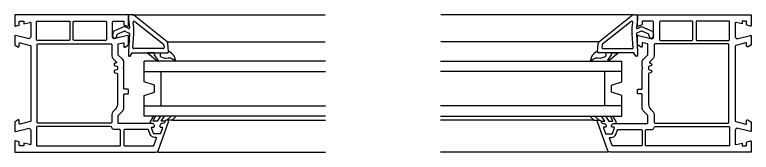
# Model space of a CAD drawing. Header units: inches. Extents: x 5 to 4439, y 354 to 1460.
# Drawn here: x 4118.6 to 4439.1, y 422.2 to 482.2 of the extents above; entities that cross this region are included whole.
import ezdxf

# ---------------------------------------------------------------- set-up
doc = ezdxf.new("R2010")
doc.units = ezdxf.units.IN
doc.header["$MEASUREMENT"] = 0
for name, color, linetype in [('FINE', 70, 'Continuous'), ('MED', 32, 'Continuous'), ('THIN', 151, 'Continuous')]:
    doc.layers.add(name, color=color, linetype=linetype)

# ---------------------------------------------------------------- blocks, each defined once
blk = doc.blocks.new('DHSF_L')
at = {"layer": 'FINE'}
for p, q in [((60.83, -16.6), (57.75, -16.6)), ((57.99, -16.71), (61.95, -20.15)), ((60.83, -17.4), (60.83, -16.6)), ((62.45, -19.82), (60.85, -17.52)), ((63.57, -18.31), (65.8, -19.04)), ((135.28, -20.25), (56.28, -20.25)), ((56.28, -29.25), (56.28, -20.25)), ((56.28, -24.75), (135.28, -24.75)), ((63.78, -39.75), (63.78, -24.75)), ((60.78, -30.75), (56.28, -29.25)), ((60.78, -33.75), (60.78, -30.75)), ((56.28, -35.25), (60.78, -33.75)), ((56.28, -44.25), (56.28, -35.25)), ((56.28, -39.75), (135.28, -39.75)), ((135.28, -44.25), (56.28, -44.25)), ((60.38, -44.25), (58.94, -46.5)), ((60.24, -46.45), (61.28, -44.25)), ((63.42, -44.25), (61.95, -46.45)), ((63.75, -46.37), (65.15, -44.25)), ((68.04, -44.25), (66.16, -46)), ((68.52, -46), (70.2, -44.25)), ((58.94, -46.5), (58.94, -47.5)), ((61.95, -46.45), (60.24, -46.45)), ((65.53, -46.45), (63.75, -46.37)), ((68.52, -46), (66.33, -46))]:
    blk.add_line(p, q, dxfattribs=at)
for centre, radius, start, end in [((57.75, -16.9), 0.3, 39.6841, 90), ((61.13, -17.4), 0.3, 180, 203.7027), ((63.73, -17.84), 0.5, 180, 251.939), ((66.8, -22.56), 3.66, 44.033, 105.7625), ((67.2, -16.59), 0.5, 24.7923, 90), ((65.23, -20.53), 4.81, 7.6137, 59.7044), ((62.18, -19.95), 0.3, 221.6319, 24.7995), ((69.7, -19.9), 0.3, 203.9829, 0.278)]:
    blk.add_arc(centre, radius, start, end, dxfattribs=at)
at = {"layer": 'MED'}
for p, q in [((51.15, 0), (135.07, 0)), ((66.29, -11.81), (135.07, -11.81)), ((68.52, -46), (135.28, -46)), ((62.28, -60), (135.28, -60))]:
    blk.add_line(p, q, dxfattribs=at)
blk.add_lwpolyline([(59.97, -47.5), (45.3, -47.5, -0.414214), (45, -47.2), (45, -44), (46.62, -42.38, 0.198912), (47.5, -40.26), (47.5, -34.8, -0.414214), (47.8, -34.5), (49.2, -34.5, 0.414214), (49.5, -34.2), (49.5, -32.8, 0.414214), (49.2, -32.5), (47.8, -32.5, -0.414214), (47.5, -32.2), (47.5, -23.55, -1), (47.5, -22.95), (47.5, -20.99, 0.220922), (46.62, -19.12), (45.09, -17.59, -0.198912), (45, -17.38), (45, -13.02, -0.339454), (45.22, -12.73), (47.12, -12.23, -0.493145), (47.5, -12.52), (47.5, -13.88, 0.57735), (47.95, -14.14), (49.1, -13.48, 0.267949), (49.5, -12.79), (49.5, -9.29, 0.493145), (49.12, -9), (43.76, -10.44, -0.493145), (42.5, -9.47), (42.5, -3.3, -0.414214), (43, -2.8), (47.35, -2.8, -0.414214), (47.5, -2.95), (47.5, -4.33, 0.339454), (47.72, -4.62), (49.12, -5, 0.493145), (49.5, -4.71), (49.5, -0.15, 0.414214), (49.35, 0), (0.3, 0, 0.414214), (0, -0.3), (0, -4.71, 0.493145), (0.38, -5), (1.78, -4.62, 0.339454), (2, -4.33), (2, -3.1, -0.414214), (2.3, -2.8), (3.7, -2.8, -0.414214), (4, -3.1), (4, -4.03), (6.62, -3.33, -0.493145), (7, -3.62), (7, -9.47, -0.493145), (5.74, -10.44), (0.38, -9, 0.493145), (0, -9.29), (0, -13.08, 0.267949), (0.15, -13.34), (1.3, -14), (1.7, -14, 0.414214), (2, -13.7), (2, -12.52, -0.493145), (2.38, -12.23), (6.78, -13.4, -0.339454), (7, -13.69), (7, -46.31, -0.339454), (6.78, -46.6), (2.38, -47.77, -0.493145), (2, -47.48), (2, -46.12, 0.57735), (1.55, -45.86), (0.15, -46.66, 0.267949), (0, -46.92), (0, -50.71, 0.493145), (0.38, -51), (5.74, -49.56, -0.493145), (7, -50.53), (7, -56.38, -0.493145), (6.62, -56.67), (4, -55.97), (4, -56.9, -0.414214), (3.7, -57.2), (2.3, -57.2, -0.414214), (2, -56.9), (2, -55.67, 0.339454), (1.78, -55.38), (0.38, -55, 0.493145), (0, -55.29), (0, -59.7, 0.414214), (0.3, -60), (61.42, -60, 0.315299), (62.36, -59.34), (66.97, -46.67, 0.520567), (66.5, -46), (65.97, -46, 0.315299), (65.5, -46.33), (65.31, -46.84, -0.315299), (64.37, -47.5), (63.97, -47.5, 0.414214), (63.17, -48.3), (63.17, -48.7, 0.414214), (63.47, -49), (64.1, -49, -0.520567), (64.38, -49.4), (63.51, -51.8, -0.315299), (63.23, -52), (60.72, -52, -0.315299), (60.44, -51.8), (59.56, -49.4, -0.520567), (59.84, -49), (60.47, -49, 0.414214), (60.77, -48.7), (60.77, -48.3, 0.414214), (59.97, -47.5)], format="xyb", dxfattribs=at)
at = {"layer": 'THIN'}
for p, q in [((51.15, 0), (49.8, 0)), ((49.5, -0.3), (49.5, -2)), ((49.5, -2), (49.98, -5.68)), ((66.29, -11.81), (51.77, -0.22)), ((52.31, -2.95), (64.77, -12.91)), ((47.82, -5.17), (43.11, -7.12)), ((49.56, -5.99), (47.82, -5.17)), ((51.8, -5.69), (51.5, -3.4)), ((51.8, -8.4), (51.8, -5.73)), ((42.81, -7.49), (42.53, -9)), ((44.5, -9.37), (44.62, -8.68)), ((44.92, -8.31), (47.56, -7.22)), ((47.97, -7.23), (49.83, -8.12)), ((50, -8.41), (49.5, -16.1)), ((51.43, -14.48), (51.8, -8.42)), ((66.97, -16.06), (66.66, -12.51)), ((64.51, -14.8), (51.73, -14.8)), ((64.96, -13.27), (65, -14.26)), ((49.5, -16.1), (49.5, -17.8)), ((49.8, -18.1), (50.2, -18.1)), ((50.2, -18.1), (51.07, -16.6)), ((51.07, -16.6), (66.47, -16.6)), ((63.23, -16.6), (63.23, -17.84)), ((67.2, -16.09), (66.97, -16.09))]:
    blk.add_line(p, q, dxfattribs=at)
for points in [[(9.5, -10.9), (9.5, -3.1, -0.414214), (9.8, -2.8), (23.7, -2.8, -0.414214), (24, -3.1), (24, -10.9, -0.414214), (23.7, -11.2), (9.8, -11.2, -0.414214)], [(39.5, -2.8, -0.414214), (40, -3.3), (40, -10.7, -0.414214), (39.5, -11.2), (25.8, -11.2, -0.414214), (25.5, -10.9), (25.5, -3.1, -0.414214), (25.8, -2.8), (39.5, -2.8)], [(9.5, -49.1), (9.5, -56.9, 0.414214), (9.8, -57.2), (45.7, -57.2, 0.414214), (46, -56.9), (46, -50.5, 0.414214), (45.5, -50), (43.2, -50, -0.356394), (42.22, -49.2, 0.356394), (41.73, -48.8), (9.8, -48.8, 0.414214)], [(48, -57.2), (60.27, -57.2, 0.315299), (60.55, -57), (61.68, -53.9, 0.520567), (61.4, -53.5), (60.86, -53.5, -0.315299), (58.98, -52.18), (58.26, -50.2, 0.315299), (57.97, -50), (48, -50, 0.414214), (47.5, -50.5), (47.5, -56.7, 0.414214)]]:
    blk.add_lwpolyline(points, format="xyb", close=True, dxfattribs=at)
blk.add_lwpolyline([(41.9, -12.7, -0.414214), (42.2, -13), (42.2, -17.42, 0.198912), (43.08, -19.54), (44.16, -20.62, -0.606815), (44, -21.12), (43.69, -21.18, 0.8391), (43.69, -22.32), (44.45, -22.46, -0.36397), (44.7, -22.75), (44.7, -23.75, -0.36397), (44.45, -24.04), (43.69, -24.18, 0.8391), (43.69, -25.32), (44.45, -25.46, -0.36397), (44.7, -25.75), (44.7, -39.1, -0.198912), (43.82, -41.22), (43.08, -41.96, 0.198912), (42.2, -44.08), (42.2, -47, -0.414214), (41.9, -47.3), (10.1, -47.3, -0.414214), (9.8, -47), (9.8, -13, -0.414214), (10.1, -12.7), (41.9, -12.7)], format="xyb", dxfattribs=at)
for centre, radius, start, end in [((49.8, -0.3), 0.3, 90, 180), ((51.15, -1), 1, 51.3802, 90), ((51.99, -3.34), 0.5, 51.3802, 187.4504), ((49.68, -5.72), 0.3, 244.5133, 7.4504), ((51.5, -5.73), 0.3, 0, 7.4504), ((43.51, -9.19), 1, 169.5132, 349.5135), ((43.3, -7.58), 0.5, 112.5133, 169.5133), ((45.12, -8.78), 0.5, 112.5133, 169.5133), ((47.75, -7.68), 0.5, 64.5133, 112.5133), ((49.7, -8.39), 0.3, 356.3148, 64.5133), ((51.5, -8.4), 0.3, 355.7073, 0), ((65.66, -12.59), 1, 5, 51.3802), ((51.73, -14.5), 0.3, 175.7073, 270), ((64.51, -14.3), 0.5, 270, 5), ((64.46, -13.3), 0.5, 2.6696, 51.3802), ((49.8, -17.8), 0.3, 180, 270), ((66.47, -16.1), 0.5, 270, 5), ((66.47, -16.1), 0.5, 270, 1.4797)]:
    blk.add_arc(centre, radius, start, end, dxfattribs=at)
blk = doc.blocks.new('DHSF_R')
at = {"layer": 'FINE'}
for p, q in [((-67.2, -16.09), (-66.97, -16.09)), ((-63.57, -18.31), (-65.8, -19.04)), ((-63.23, -16.6), (-63.23, -17.84)), ((-62.45, -19.82), (-60.85, -17.52)), ((-57.99, -16.71), (-61.95, -20.15)), ((-60.83, -17.4), (-60.83, -16.6)), ((-60.83, -16.6), (-57.75, -16.6)), ((-135.28, -20.25), (-56.28, -20.25)), ((-56.28, -29.25), (-56.28, -20.25)), ((-56.28, -24.75), (-135.28, -24.75)), ((-63.78, -39.75), (-63.78, -24.75)), ((-60.78, -30.75), (-56.28, -29.25)), ((-60.78, -33.75), (-60.78, -30.75)), ((-56.28, -35.25), (-60.78, -33.75)), ((-56.28, -44.25), (-56.28, -35.25)), ((-56.28, -39.75), (-135.28, -39.75)), ((-135.28, -44.25), (-56.28, -44.25)), ((-68.52, -46), (-70.2, -44.25)), ((-68.04, -44.25), (-66.16, -46)), ((-63.75, -46.37), (-65.15, -44.25)), ((-63.42, -44.25), (-61.95, -46.45)), ((-60.24, -46.45), (-61.28, -44.25)), ((-60.38, -44.25), (-58.94, -46.5)), ((-68.52, -46), (-66.33, -46)), ((-65.53, -46.45), (-63.75, -46.37)), ((-61.95, -46.45), (-60.24, -46.45)), ((-58.94, -46.5), (-58.94, -47.5))]:
    blk.add_line(p, q, dxfattribs=at)
for centre, radius, start, end in [((-65.23, -20.53), 4.81, 120.2956, 172.3863), ((-66.8, -22.56), 3.66, 74.2375, 135.967), ((-67.2, -16.59), 0.5, 90, 155.2077), ((-63.73, -17.84), 0.5, 288.061, 0), ((-61.13, -17.4), 0.3, 336.2973, 360), ((-57.75, -16.9), 0.3, 90, 140.3159), ((-69.7, -19.9), 0.3, 179.722, 336.0171), ((-62.18, -19.95), 0.3, 155.2005, 318.3681)]:
    blk.add_arc(centre, radius, start, end, dxfattribs=at)
at = {"layer": 'MED'}
for p, q in [((-51.15, 0), (-135.07, 0)), ((-66.29, -11.81), (-135.07, -11.81)), ((-68.52, -46), (-135.28, -46)), ((-62.28, -60), (-135.28, -60))]:
    blk.add_line(p, q, dxfattribs=at)
blk.add_lwpolyline([(-59.97, -47.5), (-45.3, -47.5, 0.414214), (-45, -47.2), (-45, -44), (-46.62, -42.38, -0.198912), (-47.5, -40.26), (-47.5, -34.8, 0.414214), (-47.8, -34.5), (-49.2, -34.5, -0.414214), (-49.5, -34.2), (-49.5, -32.8, -0.414214), (-49.2, -32.5), (-47.8, -32.5, 0.414214), (-47.5, -32.2), (-47.5, -23.55, 1), (-47.5, -22.95), (-47.5, -20.99, -0.220922), (-46.62, -19.12), (-45.09, -17.59, 0.198912), (-45, -17.38), (-45, -13.02, 0.339454), (-45.22, -12.73), (-47.12, -12.23, 0.493145), (-47.5, -12.52), (-47.5, -13.88, -0.57735), (-47.95, -14.14), (-49.1, -13.48, -0.267949), (-49.5, -12.79), (-49.5, -9.29, -0.493145), (-49.12, -9), (-43.76, -10.44, 0.493145), (-42.5, -9.47), (-42.5, -3.3, 0.414214), (-43, -2.8), (-47.35, -2.8, 0.414214), (-47.5, -2.95), (-47.5, -4.33, -0.339454), (-47.72, -4.62), (-49.12, -5, -0.493145), (-49.5, -4.71), (-49.5, -0.15, -0.414214), (-49.35, 0), (-0.3, 0, -0.414214), (0, -0.3), (0, -4.71, -0.493145), (-0.38, -5), (-1.78, -4.62, -0.339454), (-2, -4.33), (-2, -3.1, 0.414214), (-2.3, -2.8), (-3.7, -2.8, 0.414214), (-4, -3.1), (-4, -4.03), (-6.62, -3.33, 0.493145), (-7, -3.62), (-7, -9.47, 0.493145), (-5.74, -10.44), (-0.38, -9, -0.493145), (0, -9.29), (0, -13.08, -0.267949), (-0.15, -13.34), (-1.3, -14), (-1.7, -14, -0.414214), (-2, -13.7), (-2, -12.52, 0.493145), (-2.38, -12.23), (-6.78, -13.4, 0.339454), (-7, -13.69), (-7, -46.31, 0.339454), (-6.78, -46.6), (-2.38, -47.77, 0.493145), (-2, -47.48), (-2, -46.12, -0.57735), (-1.55, -45.86), (-0.15, -46.66, -0.267949), (0, -46.92), (0, -50.71, -0.493145), (-0.38, -51), (-5.74, -49.56, 0.493145), (-7, -50.53), (-7, -56.38, 0.493145), (-6.62, -56.67), (-4, -55.97), (-4, -56.9, 0.414214), (-3.7, -57.2), (-2.3, -57.2, 0.414214), (-2, -56.9), (-2, -55.67, -0.339454), (-1.78, -55.38), (-0.38, -55, -0.493145), (0, -55.29), (0, -59.7, -0.414214), (-0.3, -60), (-61.42, -60, -0.315299), (-62.36, -59.34), (-66.97, -46.67, -0.520567), (-66.5, -46), (-65.97, -46, -0.315299), (-65.5, -46.33), (-65.31, -46.84, 0.315299), (-64.37, -47.5), (-63.97, -47.5, -0.414214), (-63.17, -48.3), (-63.17, -48.7, -0.414214), (-63.47, -49), (-64.1, -49, 0.520567), (-64.38, -49.4), (-63.51, -51.8, 0.315299), (-63.23, -52), (-60.72, -52, 0.315299), (-60.44, -51.8), (-59.56, -49.4, 0.520567), (-59.84, -49), (-60.47, -49, -0.414214), (-60.77, -48.7), (-60.77, -48.3, -0.414214), (-59.97, -47.5)], format="xyb", dxfattribs=at)
at = {"layer": 'THIN'}
for p, q in [((-51.15, 0), (-49.8, 0)), ((-66.29, -11.81), (-51.77, -0.22)), ((-52.31, -2.95), (-64.77, -12.91)), ((-49.5, -2), (-49.98, -5.68)), ((-49.5, -0.3), (-49.5, -2)), ((-51.8, -5.69), (-51.5, -3.4)), ((-51.8, -8.4), (-51.8, -5.73)), ((-49.56, -5.99), (-47.82, -5.17)), ((-47.82, -5.17), (-43.11, -7.12)), ((-51.43, -14.48), (-51.8, -8.42)), ((-50, -8.41), (-49.5, -16.1)), ((-47.97, -7.23), (-49.83, -8.12)), ((-44.92, -8.31), (-47.56, -7.22)), ((-44.5, -9.37), (-44.62, -8.68)), ((-42.81, -7.49), (-42.53, -9)), ((-66.97, -16.06), (-66.66, -12.51)), ((-64.96, -13.27), (-65, -14.26)), ((-64.51, -14.8), (-51.73, -14.8)), ((-51.07, -16.6), (-66.47, -16.6)), ((-50.2, -18.1), (-51.07, -16.6)), ((-49.8, -18.1), (-50.2, -18.1)), ((-49.5, -16.1), (-49.5, -17.8))]:
    blk.add_line(p, q, dxfattribs=at)
for points in [[(-39.5, -2.8, 0.414214), (-40, -3.3), (-40, -10.7, 0.414214), (-39.5, -11.2), (-25.8, -11.2, 0.414214), (-25.5, -10.9), (-25.5, -3.1, 0.414214), (-25.8, -2.8), (-39.5, -2.8)], [(-9.5, -10.9), (-9.5, -3.1, 0.414214), (-9.8, -2.8), (-23.7, -2.8, 0.414214), (-24, -3.1), (-24, -10.9, 0.414214), (-23.7, -11.2), (-9.8, -11.2, 0.414214)], [(-48, -57.2), (-60.27, -57.2, -0.315299), (-60.55, -57), (-61.68, -53.9, -0.520567), (-61.4, -53.5), (-60.86, -53.5, 0.315299), (-58.98, -52.18), (-58.26, -50.2, -0.315299), (-57.97, -50), (-48, -50, -0.414214), (-47.5, -50.5), (-47.5, -56.7, -0.414214)], [(-9.5, -49.1), (-9.5, -56.9, -0.414214), (-9.8, -57.2), (-45.7, -57.2, -0.414214), (-46, -56.9), (-46, -50.5, -0.414214), (-45.5, -50), (-43.2, -50, 0.356394), (-42.22, -49.2, -0.356394), (-41.73, -48.8), (-9.8, -48.8, -0.414214)]]:
    blk.add_lwpolyline(points, format="xyb", close=True, dxfattribs=at)
blk.add_lwpolyline([(-41.9, -12.7, 0.414214), (-42.2, -13), (-42.2, -17.42, -0.198912), (-43.08, -19.54), (-44.16, -20.62, 0.606815), (-44, -21.12), (-43.69, -21.18, -0.8391), (-43.69, -22.32), (-44.45, -22.46, 0.36397), (-44.7, -22.75), (-44.7, -23.75, 0.36397), (-44.45, -24.04), (-43.69, -24.18, -0.8391), (-43.69, -25.32), (-44.45, -25.46, 0.36397), (-44.7, -25.75), (-44.7, -39.1, 0.198912), (-43.82, -41.22), (-43.08, -41.96, -0.198912), (-42.2, -44.08), (-42.2, -47, 0.414214), (-41.9, -47.3), (-10.1, -47.3, 0.414214), (-9.8, -47), (-9.8, -13, 0.414214), (-10.1, -12.7), (-41.9, -12.7)], format="xyb", dxfattribs=at)
for centre, radius, start, end in [((-51.15, -1), 1, 90, 128.6198), ((-49.8, -0.3), 0.3, 0, 90), ((-51.99, -3.34), 0.5, 352.5496, 128.6198), ((-51.5, -5.73), 0.3, 172.5496, 180), ((-49.68, -5.72), 0.3, 172.5496, 295.4867), ((-51.5, -8.4), 0.3, 180, 184.2927), ((-49.7, -8.39), 0.3, 115.4867, 183.6852), ((-47.75, -7.68), 0.5, 67.4867, 115.4867), ((-45.12, -8.78), 0.5, 10.4867, 67.4867), ((-43.51, -9.19), 1, 190.4865, 10.4868), ((-43.3, -7.58), 0.5, 10.4867, 67.4867), ((-65.66, -12.59), 1, 128.6198, 175), ((-64.51, -14.3), 0.5, 175, 270), ((-64.46, -13.3), 0.5, 128.6198, 177.3304), ((-51.73, -14.5), 0.3, 270, 4.2927), ((-66.47, -16.1), 0.5, 175, 270), ((-66.47, -16.1), 0.5, 178.5203, 270), ((-49.8, -17.8), 0.3, 270, 0)]:
    blk.add_arc(centre, radius, start, end, dxfattribs=at)

msp = doc.modelspace()

# ---------------------------------------------------------------- block references
for name, p in [('DHSF_L', (4118.57, 482.25)), ('DHSF_R', (4439.13, 482.25))]:
    msp.add_blockref(name, p)

doc.saveas('drawing.dxf')
